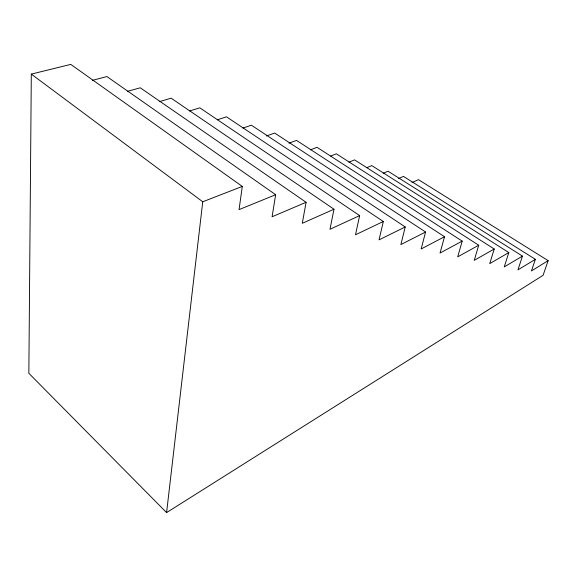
<?xml version="1.0" encoding="UTF-8"?>
<svg xmlns="http://www.w3.org/2000/svg" width="577" height="577" viewBox="0 0 577 577"><rect width="100%" height="100%" fill="white"/><g stroke="black" fill="none" stroke-linecap="round" stroke-linejoin="round"><path stroke-width="0.87" d="M127.344 91.382L140.254 87.791L306.091 202.282L272.092 216.764L275.647 194.709L239.051 209.624L242.297 186.414L70.776 64.393L31.309 74.101L28.85 373.283L166.587 512.607L543.087 275.308L548.15 260.645L418.469 179.663L412.021 182.577M166.587 512.607L202.743 201.777L31.309 74.101M306.091 202.282L302.29 223.285L333.989 209.22L171.131 98.184L159.23 101.682M333.989 209.22L329.986 229.271L359.644 215.603L199.801 107.834L189.667 110.964M359.644 215.603L355.49 234.781L383.323 221.496L226.487 116.821L217.212 119.821M383.323 221.496L379.053 239.866L405.234 226.949L251.399 125.209L242.931 128.072M405.234 226.949L400.878 244.583L425.581 232.004L274.695 133.056L266.415 135.97M425.581 232.004L421.16 248.968L444.521 236.721L296.542 140.406L288.976 143.175M444.521 236.721L440.049 253.043L462.191 241.114L317.054 147.315L310.44 149.825M462.191 241.114L457.691 256.859L478.722 245.225L336.369 153.814L330.65 156.064M478.722 245.225L474.229 260.35L494.237 249.004L354.588 159.879L348.919 162.173M494.237 249.004L489.736 263.631L508.813 252.56L371.797 165.599L366.965 167.618M508.813 252.56L504.248 266.913L522.459 256.109L388.032 171.21L383.222 173.28M522.459 256.109L517.944 269.877L535.369 259.318L403.438 176.396L398.628 178.524M535.369 259.318L531.453 270.938L548.15 260.645M202.743 201.777L242.297 186.414M92.356 80.376L106.904 76.561L275.647 194.709"/></g></svg>
